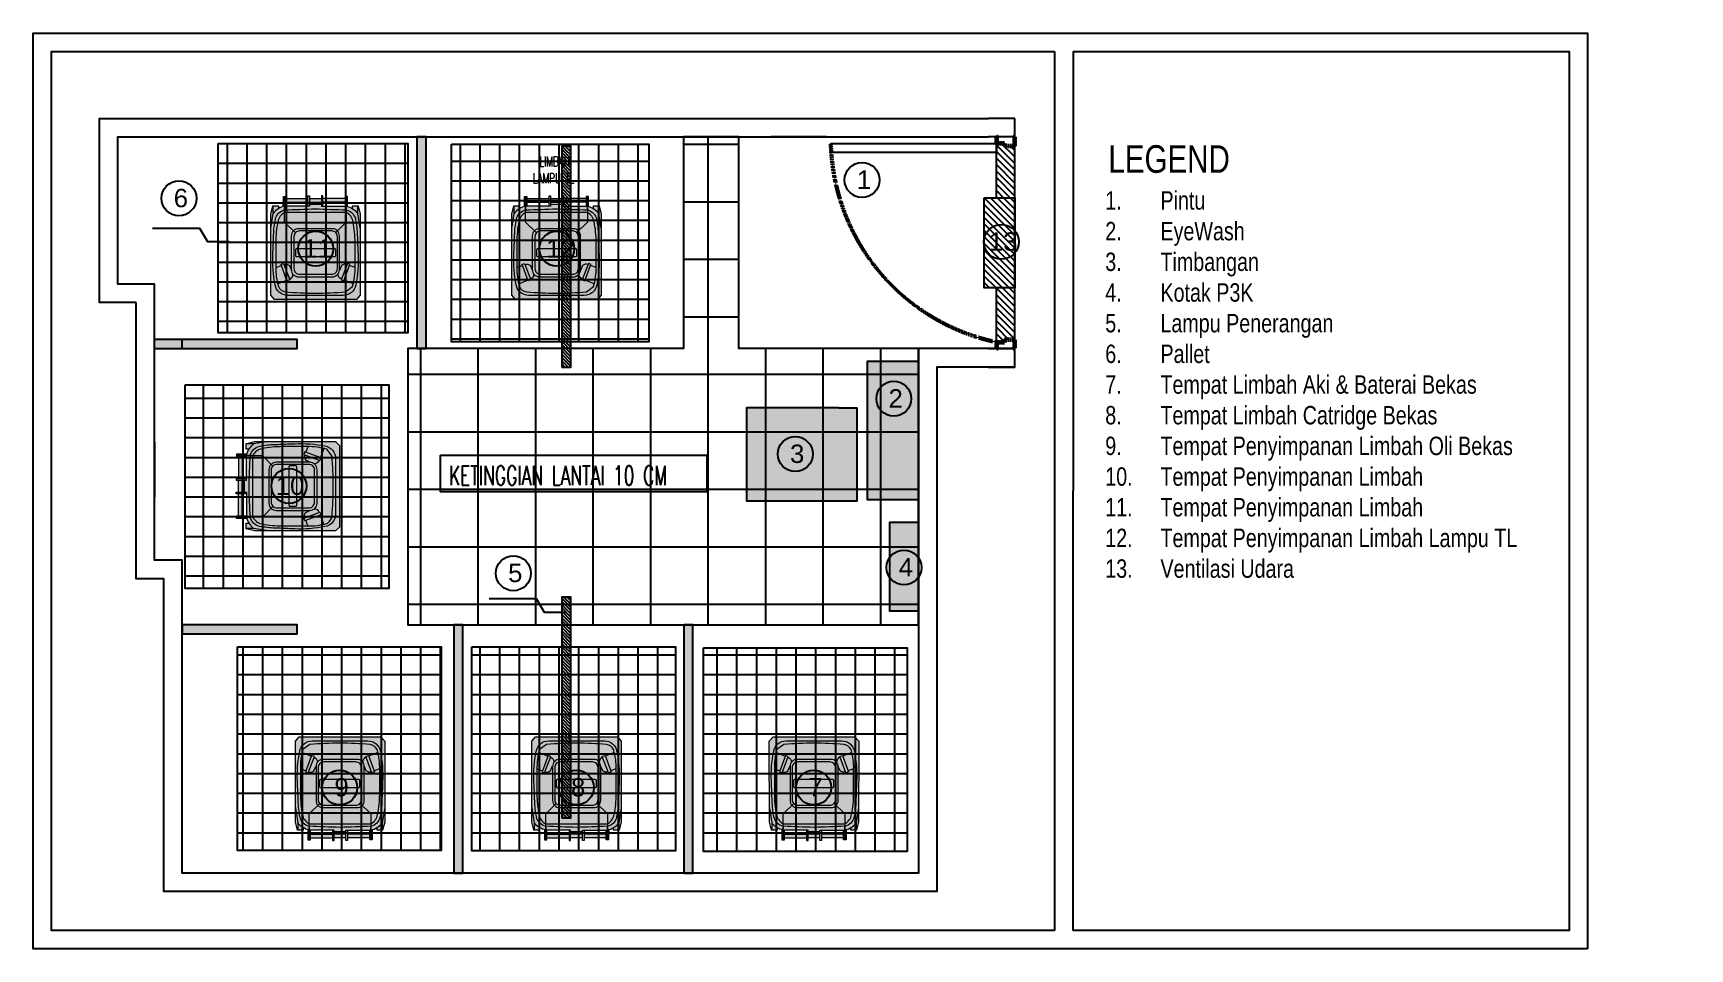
# Model space of a CAD drawing. Header units: inches. Extents: x -12025 to 97113, y -19657 to 37367.
# Drawn here: x 25297 to 34299, y 21529 to 26504 of the extents above; entities that cross this region are included whole.
import ezdxf
from ezdxf.enums import TextEntityAlignment as Align

# ---------------------------------------------------------------- set-up
doc = ezdxf.new("R2010")
doc.units = ezdxf.units.IN
doc.header["$MEASUREMENT"] = 0
doc.linetypes.add('( Hidden )', pattern=[0.375, 0.25, -0.125])
doc.layers.add('001_Dark_1 10', color=7, linetype='Continuous', lineweight=0)
doc.layers.add('Notes', color=50, linetype='( Hidden )', lineweight=60)
doc.layers.add('dwgmodels.com_hatch', color=250, linetype='Continuous')
doc.layers.add('X-01004-OFC-B2$0$A-DOOR-2', color=2, linetype='Continuous')
doc.styles.add('dD-RS', font='romans.shx', dxfattribs={"width": 0.8})
doc.styles.get("Standard").update_dxf_attribs({"font": 'arial.ttf'})
pattern_1 = [(90, (-12094.88, 9816.5), (-107.33318, 0), []), (180, (-12094.88, 9816.5), (0, -107.33318), [])]
pattern_2 = [(135, (-12094.878, 9816.501), (-8.8388348, -8.8388348), [])]

# ---------------------------------------------------------------- blocks, each defined once
blk = doc.blocks.new('DOOR-E')
at = {"color": 2, "elevation": 0}
for points in [[(1179226.5, 1580346.5), (1179226.5, 1580352.5, -0.414214), (1179230.5, 1580356.5), (1179272.5, 1580356.5, -0.414214), (1179276.5, 1580352.5), (1179276.5, 1580304.6, -0.414214), (1179272.5, 1580300.6), (1179263.5, 1580300.6, 0.414214), (1179261.5, 1580298.6), (1179261.5, 1580260.5, -0.414214), (1179257.5, 1580256.5), (1179230.5, 1580256.5, -0.414214), (1179226.5, 1580260.5), (1179226.5, 1580266.5), (1179228.5, 1580266.5), (1179228.5, 1580260.5, 0.414214), (1179230.5, 1580258.5), (1179257.5, 1580258.5, 0.414214), (1179259.5, 1580260.5), (1179259.5, 1580298.6, -0.414214), (1179263.5, 1580302.6), (1179272.5, 1580302.6, 0.414214), (1179274.5, 1580304.6), (1179274.5, 1580352.5, 0.414214), (1179272.5, 1580354.5), (1179230.5, 1580354.5, 0.414214), (1179228.5, 1580352.5), (1179228.5, 1580346.5)], [(1180376.5, 1580346.5), (1180376.5, 1580352.5, 0.414214), (1180372.5, 1580356.5), (1180330.5, 1580356.5, 0.414214), (1180326.5, 1580352.5), (1180326.5, 1580304.6, 0.414214), (1180330.5, 1580300.6), (1180339.5, 1580300.6, -0.414214), (1180341.5, 1580298.6), (1180341.5, 1580260.5, 0.414214), (1180345.5, 1580256.5), (1180372.5, 1580256.5, 0.414214), (1180376.5, 1580260.5), (1180376.5, 1580266.5), (1180374.5, 1580266.5), (1180374.5, 1580260.5, -0.414214), (1180372.5, 1580258.5), (1180345.5, 1580258.5, -0.414214), (1180343.5, 1580260.5), (1180343.5, 1580298.6, 0.414214), (1180339.5, 1580302.6), (1180330.5, 1580302.6, -0.414214), (1180328.5, 1580304.6), (1180328.5, 1580352.5, -0.414214), (1180330.5, 1580354.5), (1180372.5, 1580354.5, -0.414214), (1180374.5, 1580352.5), (1180374.5, 1580346.5)]]:
    blk.add_lwpolyline(points, format="xyb", close=True, dxfattribs=at)
at = {"color": 8}
blk.add_arc((1179231.7, 1580490.2, 0), 1134.1, 271.50479, 348.10636, dxfattribs=at)
at = {"layer": 'X-01004-OFC-B2$0$A-DOOR-2', "elevation": 0, "flags": 128}
blk.add_lwpolyline([(1179261.5, 1580256.5), (1179311.5, 1580256.5), (1179311.5, 1579356.5), (1179261.5, 1579356.5), (1179261.5, 1580256.5)], close=True, dxfattribs=at)

msp = doc.modelspace()

# ---------------------------------------------------------------- hatches: boundary and pattern name
h = msp.add_hatch(color=256)
h.dxf.hatch_style = 1
h.paths.add_polyline_path([(27432.1, 25939.9), (27382.1, 25939.9), (27382.1, 24790), (27432.1, 24790)])
h.paths.add_polyline_path([(28882.1, 23290), (28832.1, 23290), (28832.1, 21940), (28882.1, 21940)])
h.paths.add_polyline_path([(27632.1, 23290), (27582.1, 23290), (27582.1, 21940), (27632.1, 21940)])
h.paths.add_polyline_path([(26732, 23290), (26107.1, 23290), (26107.1, 23240), (26732, 23240)])
h.paths.add_polyline_path([(25957.1, 24840), (25957.1, 24790), (26732, 24790), (26732, 24840)])
at = {"transparency": 33554687}
h = msp.add_hatch(dxfattribs=at)
h.set_pattern_fill('ANSI37', color=256, scale=2500, angle=45)
h.set_pattern_definition([(90, (9902.43, 24963.13), (-312.5, 0), []), (180, (9902.43, 24963.13), (-3e-14, -312.5), [])])
h.paths.add_polyline_path([(27382.1, 24790), (27382.1, 24790), (27332.1, 24790), (27332.1, 23290), (30107.1, 23290), (30107.1, 24790), (29131.4, 24790), (29131.4, 25940), (28831.4, 25940), (28831.4, 24790)])
at = {"true_color": 0x636466}
h = msp.add_hatch(dxfattribs=at)
h.set_pattern_fill('ANSI37', color=251, scale=858.665449, angle=45)
h.set_pattern_definition([(90, (17658.38, 27406.94), (-107.3332, 0), []), (180, (17658.38, 27406.94), (-6e-15, -107.3332), [])])
h.paths.add_polyline_path([(26303.2, 25905.3), (26303.2, 24874.9), (27333.6, 24874.9), (27333.6, 25905.3)])
h = msp.add_hatch(dxfattribs=at)
h.set_pattern_fill('ANSI37', color=251, scale=858.665449, angle=45)
h.set_pattern_definition(pattern_1)
h.paths.add_polyline_path([(27569.5, 25900), (27569.5, 24827.2), (28642.3, 24827.2), (28642.3, 25900)])
at = {"true_color": 0xed1f24}
h = msp.add_hatch(dxfattribs=at)
h.set_pattern_fill('ANSI31', color=240, scale=100, angle=90)
h.set_pattern_definition(pattern_2)
h.paths.add_polyline_path([(28169.2, 25890), (28169.2, 24690), (28219.2, 24690), (28219.2, 25890)])
at = {"transparency": 33554531}
h = msp.add_hatch(dxfattribs=at)
h.set_pattern_fill('ANSI31', color=256, scale=200, angle=90)
h.paths.add_polyline_path([(30631.2, 25894, -0.414214), (30627.2, 25890), (30579.3, 25890, -0.414214), (30575.3, 25894), (30575.3, 25903, 0.414214), (30573.3, 25905), (30535.2, 25905, -0.414214), (30531.2, 25909), (30531.2, 25609.7), (30631.4, 25609.7)])
h.paths.add_polyline_path([(30531.2, 25120.3), (30531.2, 24821, -0.414214), (30535.2, 24825), (30573.3, 24825, 0.414214), (30575.3, 24827), (30575.3, 24836, -0.414214), (30579.3, 24840), (30627.2, 24840, -0.414214), (30631.2, 24836), (30631.3, 25120.3)])
h = msp.add_hatch(dxfattribs=at)
h.set_pattern_fill('ANSI31', color=4, scale=200, angle=90)
h.paths.add_polyline_path([(30631.4, 25609.7), (30465, 25609.7), (30465, 25120.3), (30631.4, 25120.3)])
at = {"true_color": 0x58ba48}
h = msp.add_hatch(color=85, dxfattribs=at)
h.dxf.hatch_style = 1
h.paths.add_polyline_path([(30107.1, 24719.9), (29829.2, 24719.9), (29829.2, 23969.9), (30107.1, 23969.9)])
at = {"true_color": 0x636466}
h = msp.add_hatch(dxfattribs=at)
h.set_pattern_fill('ANSI37', color=251, scale=858.665449, angle=45)
h.set_pattern_definition(pattern_1)
h.paths.add_polyline_path([(26123, 24592.8), (26123, 23485.8), (27230, 23485.8), (27230, 24592.8)])
at = {"true_color": 0x000000}
h = msp.add_hatch(color=18, dxfattribs=at)
h.dxf.hatch_style = 1
h.paths.add_polyline_path([(29773.8, 23962.7), (29773.8, 24467.5), (29673.8, 24467.5), (29173.8, 24467.5), (29173.8, 23962.7)])
h = msp.add_hatch(color=18, dxfattribs=at)
h.dxf.hatch_style = 1
h.paths.add_polyline_path([(29773.8, 24383.2), (29537.4, 24383.2, -0.381513), (29533.8, 24047), (29773.8, 24047)])
at = {"true_color": 0x939598}
h = msp.add_hatch(color=252, dxfattribs=at)
h.dxf.hatch_style = 1
h.paths.add_polyline_path([(29681.1, 24078.6), (29735.5, 24078.6), (29735.5, 24350.5), (29681.1, 24350.5)])
at = {"true_color": 0xffffff}
h = msp.add_hatch(color=7, dxfattribs=at)
h.dxf.hatch_style = 1
h.paths.add_polyline_path([(29949.1, 23365), (30107.1, 23365), (30107.1, 23845.9), (29949.1, 23845.9)])
at = {"true_color": 0xed1f24}
h = msp.add_hatch(dxfattribs=at)
h.set_pattern_fill('ANSI31', color=240, scale=100, angle=90)
h.set_pattern_definition(pattern_2)
h.paths.add_polyline_path([(28169.2, 23440), (28169.2, 22240), (28219.2, 22240), (28219.2, 23440)])
at = {"true_color": 0x636466}
h = msp.add_hatch(dxfattribs=at)
h.set_pattern_fill('ANSI37', color=251, scale=858.665449, angle=45)
h.set_pattern_definition(pattern_1)
h.paths.add_polyline_path([(26406.7, 23169.4), (26406.7, 22062.4), (27513.7, 22062.4), (27513.7, 23169.4)])
h = msp.add_hatch(dxfattribs=at)
h.set_pattern_fill('ANSI37', color=251, scale=858.665449, angle=45)
h.set_pattern_definition(pattern_1)
h.paths.add_polyline_path([(27680.5, 23169.2), (27680.5, 22062.2), (28787.5, 22062.2), (28787.5, 23169.2)])
h = msp.add_hatch(dxfattribs=at)
h.set_pattern_fill('ANSI37', color=251, scale=858.665449, angle=45)
h.set_pattern_definition(pattern_1)
h.paths.add_polyline_path([(28938.7, 23163.7), (28938.7, 22056.8), (30045.7, 22056.8), (30045.7, 23163.7)])
at = {"layer": 'dwgmodels.com_hatch', "true_color": 0x136734}
h = msp.add_hatch(color=116, dxfattribs=at)
h.dxf.hatch_style = 1
h.paths.add_polyline_path([(26588.4, 25520.1), (26599.6, 25565), (26630, 25565), (26629.9, 25550.1, -0.065352), (26656.4, 25562.2), (26656.7, 25617), (26663.3, 25617), (26669.9, 25617), (26669.9, 25605.9), (26790.4, 25605.9), (26790.4, 25619.8), (26798.6, 25619.8), (26798.6, 25605.9), (26831, 25605.9), (26863.3, 25605.9), (26863.3, 25619.8), (26871.5, 25619.8), (26871.5, 25605.9), (26992, 25605.9), (26992, 25617), (26998.6, 25617), (27005.2, 25617), (27005.6, 25562.2, -0.065352), (27032, 25550.1), (27031.9, 25565), (27062.4, 25565), (27073.5, 25520.1), (27073.8, 25080.6), (27053.4, 25057.3), (26831, 25057.3), (26608.5, 25057.3), (26588.2, 25080.6)])
h.paths.add_polyline_path([(26992, 25564), (26992, 25586.3), (26871.5, 25586.3), (26871.5, 25564)], flags=16)
h.paths.add_polyline_path([(26863.3, 25574.2), (26863.3, 25586.3), (26831, 25586.3), (26798.6, 25586.3), (26798.6, 25574.2), (26831, 25574.2)], flags=16)
h.paths.add_polyline_path([(26790.4, 25564), (26790.4, 25586.3), (26669.9, 25586.3), (26669.9, 25564)], flags=16)
h = msp.add_hatch(color=116, dxfattribs=at)
h.dxf.hatch_style = 1
h.paths.add_polyline_path([(27898, 25520.1), (27909.1, 25565), (27939.6, 25565), (27939.5, 25550.1, -0.065352), (27965.9, 25562.2), (27966.3, 25617), (27972.9, 25617), (27979.5, 25617), (27979.5, 25605.9), (28099.9, 25605.9), (28099.9, 25619.8), (28108.2, 25619.8), (28108.2, 25605.9), (28140.5, 25605.9), (28172.9, 25605.9), (28172.9, 25619.8), (28181.1, 25619.8), (28181.1, 25605.9), (28301.6, 25605.9), (28301.6, 25617), (28308.2, 25617), (28314.8, 25617), (28315.1, 25562.2, -0.065352), (28341.6, 25550.1), (28341.5, 25565), (28371.9, 25565), (28383, 25520.1), (28383.3, 25080.6), (28363, 25057.3), (28140.5, 25057.3), (27918.1, 25057.3), (27897.7, 25080.6)])
h.paths.add_polyline_path([(28301.6, 25564), (28301.6, 25586.3), (28181.1, 25586.3), (28181.1, 25564)], flags=16)
h.paths.add_polyline_path([(28172.9, 25574.2), (28172.9, 25586.3), (28140.5, 25586.3), (28108.2, 25586.3), (28108.2, 25574.2), (28140.5, 25574.2)], flags=16)
h.paths.add_polyline_path([(28099.9, 25564), (28099.9, 25586.3), (27979.5, 25586.3), (27979.5, 25564)], flags=16)
h = msp.add_hatch(color=116, dxfattribs=at)
h.dxf.hatch_style = 1
h.paths.add_polyline_path([(26499.5, 23799.5), (26454.6, 23810.6), (26454.6, 23841.1), (26469.5, 23840.9, -0.065352), (26457.5, 23867.4), (26402.7, 23867.8), (26402.7, 23874.4), (26402.7, 23880.9), (26413.7, 23880.9), (26413.7, 24001.4), (26399.8, 24001.4), (26399.8, 24009.6), (26413.7, 24009.6), (26413.7, 24042), (26413.7, 24074.4), (26399.8, 24074.4), (26399.8, 24082.6), (26413.7, 24082.6), (26413.7, 24203.1), (26402.7, 24203.1), (26402.7, 24209.6), (26402.7, 24216.2), (26457.5, 24216.6, -0.065352), (26469.5, 24243.1), (26454.6, 24243), (26454.6, 24273.4), (26499.5, 24284.5), (26939, 24284.8), (26962.4, 24264.5), (26962.4, 24042), (26962.4, 23819.5), (26939, 23799.2)])
h.paths.add_polyline_path([(26455.6, 24203.1), (26433.3, 24203.1), (26433.3, 24082.6), (26455.6, 24082.6)], flags=16)
h.paths.add_polyline_path([(26445.5, 24074.4), (26433.3, 24074.4), (26433.3, 24042), (26433.3, 24009.6), (26445.5, 24009.6), (26445.5, 24042)], flags=16)
h.paths.add_polyline_path([(26455.6, 24001.4), (26433.3, 24001.4), (26433.3, 23880.9), (26455.6, 23880.9)], flags=16)
h = msp.add_hatch(color=116, dxfattribs=at)
h.dxf.hatch_style = 1
h.paths.add_polyline_path([(27207.1, 22217.9), (27196, 22173), (27165.5, 22173), (27165.6, 22187.9, -0.065352), (27139.2, 22175.8), (27138.8, 22121), (27132.2, 22121), (27125.6, 22121), (27125.6, 22132.1), (27005.2, 22132.1), (27005.2, 22118.2), (26996.9, 22118.2), (26996.9, 22132.1), (26964.6, 22132.1), (26932.2, 22132.1), (26932.2, 22118.2), (26924, 22118.2), (26924, 22132.1), (26803.5, 22132.1), (26803.5, 22121), (26796.9, 22121), (26790.3, 22121), (26790, 22175.8, -0.065352), (26763.5, 22187.9), (26763.6, 22173), (26733.2, 22173), (26722, 22217.9), (26721.8, 22657.4), (26742.1, 22680.7), (26964.6, 22680.7), (27187, 22680.7), (27207.4, 22657.4)])
h.paths.add_polyline_path([(26803.5, 22173.9), (26803.5, 22151.7), (26924, 22151.7), (26924, 22173.9)], flags=16)
h.paths.add_polyline_path([(26932.2, 22163.8), (26932.2, 22151.7), (26964.6, 22151.7), (26996.9, 22151.7), (26996.9, 22163.8), (26964.6, 22163.8)], flags=16)
h.paths.add_polyline_path([(27005.2, 22173.9), (27005.2, 22151.7), (27125.6, 22151.7), (27125.6, 22173.9)], flags=16)
h = msp.add_hatch(color=116, dxfattribs=at)
h.dxf.hatch_style = 1
h.paths.add_polyline_path([(28492.2, 22217.9), (28481.1, 22173), (28450.7, 22173), (28450.8, 22187.9, -0.065352), (28424.3, 22175.8), (28423.9, 22121), (28417.3, 22121), (28410.8, 22121), (28410.8, 22132.1), (28290.3, 22132.1), (28290.3, 22118.2), (28282.1, 22118.2), (28282.1, 22132.1), (28249.7, 22132.1), (28217.3, 22132.1), (28217.3, 22118.2), (28209.1, 22118.2), (28209.1, 22132.1), (28088.6, 22132.1), (28088.6, 22121), (28082.1, 22121), (28075.5, 22121), (28075.1, 22175.8, -0.065352), (28048.6, 22187.9), (28048.8, 22173), (28018.3, 22173), (28007.2, 22217.9), (28006.9, 22657.4), (28027.2, 22680.7), (28249.7, 22680.7), (28472.2, 22680.7), (28492.5, 22657.4)])
h.paths.add_polyline_path([(28088.6, 22173.9), (28088.6, 22151.7), (28209.1, 22151.7), (28209.1, 22173.9)], flags=16)
h.paths.add_polyline_path([(28217.3, 22163.8), (28217.3, 22151.7), (28249.7, 22151.7), (28282.1, 22151.7), (28282.1, 22163.8), (28249.7, 22163.8)], flags=16)
h.paths.add_polyline_path([(28290.3, 22173.9), (28290.3, 22151.7), (28410.8, 22151.7), (28410.8, 22173.9)], flags=16)
h = msp.add_hatch(color=116, dxfattribs=at)
h.dxf.hatch_style = 1
h.paths.add_polyline_path([(29782.3, 22217.9), (29771.2, 22173), (29740.7, 22173), (29740.8, 22187.9, -0.065352), (29714.4, 22175.8), (29714, 22121), (29707.4, 22121), (29700.8, 22121), (29700.8, 22132.1), (29580.4, 22132.1), (29580.4, 22118.2), (29572.1, 22118.2), (29572.1, 22132.1), (29539.8, 22132.1), (29507.4, 22132.1), (29507.4, 22118.2), (29499.2, 22118.2), (29499.2, 22132.1), (29378.7, 22132.1), (29378.7, 22121), (29372.1, 22121), (29365.5, 22121), (29365.2, 22175.8, -0.065352), (29338.7, 22187.9), (29338.8, 22173), (29308.4, 22173), (29297.2, 22217.9), (29297, 22657.4), (29317.3, 22680.7), (29539.8, 22680.7), (29762.2, 22680.7), (29782.6, 22657.4)])
h.paths.add_polyline_path([(29378.7, 22173.9), (29378.7, 22151.7), (29499.2, 22151.7), (29499.2, 22173.9)], flags=16)
h.paths.add_polyline_path([(29507.4, 22163.8), (29507.4, 22151.7), (29539.8, 22151.7), (29572.1, 22151.7), (29572.1, 22163.8), (29539.8, 22163.8)], flags=16)
h.paths.add_polyline_path([(29580.4, 22173.9), (29580.4, 22151.7), (29700.8, 22151.7), (29700.8, 22173.9)], flags=16)

# ---------------------------------------------------------------- linework, layer by layer
for p, q in [((30631.4, 25940), (30631.4, 26040)), ((30631.4, 24690), (30631.4, 24790)), ((30631.4, 24690), (30631.4, 24790)), ((30631.4, 24690), (30631.4, 24790)), ((30631.4, 24690), (30631.4, 24790))]:
    msp.add_line(p, q)
for points in [[(33742.4, 21528.7), (25297, 21528.7), (25297, 26504.1), (33742.4, 26504.1)], [(30465, 25609.7), (30631.4, 25609.7), (30631.4, 25120.3), (30465, 25120.3)], [(30107.1, 24719.9), (29829.2, 24719.9), (29829.2, 23969.9), (30107.1, 23969.9)], [(30107.1, 23845.9), (29949.1, 23845.9), (29949.1, 23365), (30107.1, 23365)]]:
    msp.add_lwpolyline(points, close=True)
for points in [[(30846.9, 21628.7), (25397, 21628.7), (25397, 26404.1), (30847.3, 26404.1)], [(30847.3, 26404.1), (30846.9, 21628.7)], [(30947.3, 26404.1), (33642.4, 26404.1), (33642.4, 21628.7), (30946.9, 21628.7)], [(30947.3, 26404.1), (30946.9, 21628.7)], [(25857.1, 25040), (25657.1, 25040), (25657.1, 26040), (25857.1, 26040)], [(25857.1, 26040), (30487.1, 26040)], [(30631.4, 26040), (30487.1, 26040)], [(30631.4, 26039.9), (30625.2, 26039.9)], [(30631.4, 24790), (30631.4, 26040)], [(25857.1, 25140), (25757.1, 25140), (25757.1, 25940), (25857.1, 25940)], [(25857.1, 25940), (30487.1, 25940)], [(27382.1, 24790), (27332.1, 24790), (27332.1, 23290), (30107.1, 23290), (30107.1, 24790), (29131.4, 24790), (29131.4, 25940), (28831.4, 25940), (28831.4, 24790), (27382.1, 24790)], [(27382.1, 25940), (27382.1, 24790), (27432.1, 24790), (27432.1, 25940), (27382.1, 25940)], [(28019.2, 25940), (28369.2, 25940)], [(30107.1, 24790), (29131.4, 24790), (29131.4, 25940)], [(29607.1, 25940), (29307.1, 25940)], [(29607.1, 25940), (29307.1, 25940)], [(30632.1, 25940), (30487.1, 25940)], [(30531.2, 25609.7), (30531.2, 25940)], [(30627.2, 25940), (30631.4, 25940), (30631.4, 25940)], [(30632.1, 24790), (30107.1, 24790), (30107.1, 21940), (26107.1, 21940), (26107.1, 23640), (25957.1, 23640), (25957.1, 25140), (25857.1, 25140)], [(30531.2, 24790), (30531.2, 25120.3)], [(30632.1, 24690), (30207.1, 24690), (30207.1, 21840), (26007.1, 21840), (26007.1, 23540), (25857.1, 23540), (25857.1, 25040)], [(25957.1, 24790), (26732, 24790), (26732, 24840), (26107.1, 24840), (25957.1, 24840)], [(26107.1, 24790), (26107.1, 24840)], [(30487.1, 24790), (30632.1, 24790)], [(30487.1, 24690), (30631.4, 24690)], [(29673.8, 24467.5), (29173.8, 24467.5), (29173.8, 23962.7), (29773.8, 23962.7), (29773.8, 24467.5)], [(29673.8, 24467.5), (29773.8, 24467.5)], [(25957.1, 24282.6), (25957.1, 23982.6)], [(26107.1, 23240), (26732, 23240), (26732, 23290), (26107.1, 23290), (26107.1, 23290), (26107.1, 23240)], [(27632.1, 21940), (27632.1, 23290), (27582.1, 23290), (27582.1, 21940), (27582.1, 21940), (27632.1, 21940)], [(28882.1, 21940), (28882.1, 23290), (28832.1, 23290), (28832.1, 21940), (28832.1, 21940), (28882.1, 21940)]]:
    msp.add_lwpolyline(points)
at = {"color": 251, "true_color": 0x636466}
for points in [[(26303.2, 25905.3), (27333.6, 25905.3), (27333.6, 24874.9), (26303.2, 24874.9), (26303.2, 25905.3), (26303.2, 25905.3)], [(27569.5, 25900), (28642.3, 25900), (28642.3, 24827.2), (27569.5, 24827.2), (27569.5, 25900), (27569.5, 25900)], [(26123, 24592.8), (27230, 24592.8), (27230, 23485.8), (26123, 23485.8), (26123, 24592.8), (26123, 24592.8)], [(26406.7, 23169.4), (27513.7, 23169.4), (27513.7, 22062.4), (26406.7, 22062.4), (26406.7, 23169.4), (26406.7, 23169.4)], [(27680.5, 23169.2), (28787.5, 23169.2), (28787.5, 22062.2), (27680.5, 22062.2), (27680.5, 23169.2), (27680.5, 23169.2)], [(28938.7, 23163.7), (30045.7, 23163.7), (30045.7, 22056.8), (28938.7, 22056.8), (28938.7, 23163.7), (28938.7, 23163.7)]]:
    msp.add_lwpolyline(points, dxfattribs=at)
at = {"color": 240, "true_color": 0xed1f24}
for points in [[(28169.2, 24690), (28219.2, 24690), (28219.2, 25890), (28169.2, 25890), (28169.2, 24690)], [(28169.2, 22240), (28219.2, 22240), (28219.2, 23440), (28169.2, 23440), (28169.2, 22240)]]:
    msp.add_lwpolyline(points, dxfattribs=at)
at = {"color": 5}
for points in [[(26362.9, 25369.6), (26245.9, 25369.6), (26203.5, 25442.8), (25946.4, 25442.8)], [(28191.7, 23357), (28074.7, 23357), (28032.3, 23430.2), (27775.2, 23430.2)]]:
    msp.add_lwpolyline(points, dxfattribs=at)
at = {"color": 2}
for points in [[(30107.1, 23944.8), (30107.1, 23944.8)], [(30107.1, 23944.8), (30107.1, 23944.8)], [(30207.1, 23944.8), (30207.1, 23944.8)], [(30207.1, 23944.8), (30207.1, 23944.8)]]:
    msp.add_lwpolyline(points, dxfattribs=at)
at = {"color": 5}
for centre in [(29801, 25706.3), (26089.5, 25606.6), (26832.6, 25332.8), (28142.1, 25332.8), (30557.7, 25370), (29973.3, 24517.8), (29438.1, 24217.1), (26686.8, 24043.6), (30028.5, 23600.8), (27906.3, 23569.5), (26962.9, 22405.2), (28248.1, 22405.2), (29538.2, 22405.2)]:
    msp.add_circle(centre, 94.8, dxfattribs=at)
at = {"layer": '001_Dark_1 10'}
for points in [[(27032, 25550.1), (27031.9, 25565), (27062.4, 25565), (27073.5, 25520.1), (27073.8, 25080.6), (27053.4, 25057.3), (26831, 25057.3), (26608.5, 25057.3), (26588.2, 25080.6), (26588.4, 25520.1), (26599.6, 25565), (26630, 25565), (26629.9, 25550.1)], [(26588.4, 25443.6), (26601.2, 25524.4), (26601.2, 25565)], [(26656.4, 25562.2), (26656.7, 25617), (26663.3, 25617), (26669.9, 25617), (26669.9, 25564)], [(26669.9, 25605.9), (26790.4, 25605.9)], [(26669.9, 25586.3), (26790.4, 25586.3)], [(26798.6, 25605.9), (26831, 25605.9), (26863.3, 25605.9)], [(26798.6, 25586.3), (26831, 25586.3), (26863.3, 25586.3)], [(26798.6, 25574.2), (26831, 25574.2), (26863.3, 25574.2)], [(26992, 25605.9), (26871.5, 25605.9)], [(26992, 25586.3), (26871.5, 25586.3)], [(27005.6, 25562.2), (27005.2, 25617), (26998.6, 25617), (26992, 25617), (26992, 25564)], [(27073.5, 25443.6), (27060.7, 25524.4), (27060.7, 25565)], [(28341.6, 25550.1), (28341.5, 25565), (28371.9, 25565), (28383, 25520.1), (28383.3, 25080.6), (28363, 25057.3), (28140.5, 25057.3), (27918.1, 25057.3), (27897.7, 25080.6), (27898, 25520.1), (27909.1, 25565), (27939.6, 25565), (27939.5, 25550.1)], [(27898, 25443.6), (27910.8, 25524.4), (27910.8, 25565)], [(27965.9, 25562.2), (27966.3, 25617), (27972.9, 25617), (27979.5, 25617), (27979.5, 25564)], [(27979.5, 25605.9), (28099.9, 25605.9)], [(27979.5, 25586.3), (28099.9, 25586.3)], [(28108.2, 25605.9), (28140.5, 25605.9), (28172.9, 25605.9)], [(28108.2, 25586.3), (28140.5, 25586.3), (28172.9, 25586.3)], [(28108.2, 25574.2), (28140.5, 25574.2), (28172.9, 25574.2)], [(28301.6, 25605.9), (28181.1, 25605.9)], [(28301.6, 25586.3), (28181.1, 25586.3)], [(28315.1, 25562.2), (28314.8, 25617), (28308.2, 25617), (28301.6, 25617), (28301.6, 25564)], [(28383.1, 25443.6), (28370.3, 25524.4), (28370.3, 25565)], [(26615.5, 25230.4), (26645.8, 25241.8)], [(26643.3, 25247.1), (26657.4, 25252.2), (26691.3, 25164), (26676.2, 25158.3), (26643.8, 25247.3)], [(27018.6, 25247.1), (27004.5, 25252.2), (26970.6, 25164), (26985.7, 25158.3), (27018.1, 25247.3)], [(27046.4, 25230.4), (27016.1, 25241.8)], [(27925.1, 25230.4), (27955.4, 25241.8)], [(27952.9, 25247.1), (27967, 25252.2), (28000.8, 25164), (27985.8, 25158.3), (27953.4, 25247.3)], [(28328.2, 25247.1), (28314.1, 25252.2), (28280.2, 25164), (28295.3, 25158.3), (28327.7, 25247.3)], [(28356, 25230.4), (28325.7, 25241.8)], [(26625.2, 25142.9), (26674.8, 25162.1)], [(27036.7, 25142.9), (26987.1, 25162.1)], [(27934.8, 25142.9), (27984.4, 25162.1)], [(28346.2, 25142.9), (28296.7, 25162.1)], [(26457.5, 24216.6), (26402.7, 24216.2), (26402.7, 24209.6), (26402.7, 24203.1), (26455.6, 24203.1)], [(26469.5, 24243.1), (26454.6, 24243), (26454.6, 24273.4), (26499.5, 24284.5), (26939, 24284.8), (26962.4, 24264.5), (26962.4, 24042), (26962.4, 23819.5), (26939, 23799.2), (26499.5, 23799.5), (26454.6, 23810.6), (26454.6, 23841.1), (26469.5, 23840.9)], [(26576, 24284.6), (26495.3, 24271.8), (26454.6, 24271.8)], [(26772.5, 24229.7), (26767.4, 24215.5), (26855.6, 24181.7), (26861.4, 24196.8), (26772.3, 24229.1)], [(26789.2, 24257.5), (26777.8, 24227.1)], [(26876.7, 24247.7), (26857.5, 24198.2)], [(26413.7, 24203.1), (26413.7, 24082.6)], [(26433.3, 24203.1), (26433.3, 24082.6)], [(26413.7, 24009.6), (26413.7, 24042), (26413.7, 24074.4)], [(26433.3, 24009.6), (26433.3, 24042), (26433.3, 24074.4)], [(26445.5, 24009.6), (26445.5, 24042), (26445.5, 24074.4)], [(26413.7, 23880.9), (26413.7, 24001.4)], [(26433.3, 23880.9), (26433.3, 24001.4)], [(26457.5, 23867.4), (26402.7, 23867.8), (26402.7, 23874.4), (26402.7, 23880.9), (26455.6, 23880.9)], [(26772.5, 23854.3), (26767.4, 23868.5), (26855.6, 23902.3), (26861.4, 23887.2), (26772.3, 23854.9)], [(26789.2, 23826.5), (26777.8, 23856.9)], [(26876.7, 23836.3), (26857.5, 23885.8)], [(26576, 23799.4), (26495.3, 23812.2), (26454.6, 23812.2)], [(26763.5, 22187.9), (26763.6, 22173), (26733.2, 22173), (26722, 22217.9), (26721.8, 22657.4), (26742.1, 22680.7), (26964.6, 22680.7), (27187, 22680.7), (27207.4, 22657.4), (27207.1, 22217.9), (27196, 22173), (27165.5, 22173), (27165.6, 22187.9)], [(26758.8, 22595.1), (26808.4, 22575.9)], [(27170.3, 22595.1), (27120.7, 22575.9)], [(28048.6, 22187.9), (28048.8, 22173), (28018.3, 22173), (28007.2, 22217.9), (28006.9, 22657.4), (28027.2, 22680.7), (28249.7, 22680.7), (28472.2, 22680.7), (28492.5, 22657.4), (28492.2, 22217.9), (28481.1, 22173), (28450.7, 22173), (28450.8, 22187.9)], [(28044, 22595.1), (28093.5, 22575.9)], [(28455.4, 22595.1), (28405.9, 22575.9)], [(29338.7, 22187.9), (29338.8, 22173), (29308.4, 22173), (29297.2, 22217.9), (29297, 22657.4), (29317.3, 22680.7), (29539.8, 22680.7), (29762.2, 22680.7), (29782.6, 22657.4), (29782.3, 22217.9), (29771.2, 22173), (29740.7, 22173), (29740.8, 22187.9)], [(29334, 22595.1), (29383.6, 22575.9)], [(29745.5, 22595.1), (29695.9, 22575.9)], [(26749.1, 22507.5), (26779.4, 22496.2)], [(26776.9, 22490.9), (26791, 22485.7), (26824.9, 22573.9), (26809.8, 22579.7), (26777.4, 22490.7)], [(27152.2, 22490.9), (27138.1, 22485.7), (27104.3, 22573.9), (27119.3, 22579.7), (27151.7, 22490.7)], [(27180, 22507.5), (27149.7, 22496.2)], [(28034.2, 22507.5), (28064.6, 22496.2)], [(28062, 22490.9), (28076.2, 22485.7), (28110, 22573.9), (28094.9, 22579.7), (28062.6, 22490.7)], [(28437.4, 22490.9), (28423.2, 22485.7), (28389.4, 22573.9), (28404.5, 22579.7), (28436.8, 22490.7)], [(28465.2, 22507.5), (28434.8, 22496.2)], [(29324.3, 22507.5), (29354.6, 22496.2)], [(29352.1, 22490.9), (29366.2, 22485.7), (29400.1, 22573.9), (29385, 22579.7), (29352.6, 22490.7)], [(29727.4, 22490.9), (29713.3, 22485.7), (29679.5, 22573.9), (29694.5, 22579.7), (29726.9, 22490.7)], [(29755.2, 22507.5), (29724.9, 22496.2)], [(26722, 22294.4), (26734.8, 22213.6), (26734.8, 22173)], [(27207.1, 22294.4), (27194.3, 22213.6), (27194.3, 22173)], [(28007.1, 22294.4), (28019.9, 22213.6), (28019.9, 22173)], [(28492.3, 22294.4), (28479.5, 22213.6), (28479.5, 22173)], [(29297.2, 22294.4), (29310, 22213.6), (29310, 22173)], [(29782.3, 22294.4), (29769.5, 22213.6), (29769.5, 22173)], [(26790, 22175.8), (26790.3, 22121), (26796.9, 22121), (26803.5, 22121), (26803.5, 22173.9)], [(26803.5, 22151.7), (26924, 22151.7)], [(26996.9, 22163.8), (26964.6, 22163.8), (26932.2, 22163.8)], [(26996.9, 22151.7), (26964.6, 22151.7), (26932.2, 22151.7)], [(27125.6, 22151.7), (27005.2, 22151.7)], [(27139.2, 22175.8), (27138.8, 22121), (27132.2, 22121), (27125.6, 22121), (27125.6, 22173.9)], [(28075.1, 22175.8), (28075.5, 22121), (28082.1, 22121), (28088.6, 22121), (28088.6, 22173.9)], [(28088.6, 22151.7), (28209.1, 22151.7)], [(28282.1, 22163.8), (28249.7, 22163.8), (28217.3, 22163.8)], [(28282.1, 22151.7), (28249.7, 22151.7), (28217.3, 22151.7)], [(28410.8, 22151.7), (28290.3, 22151.7)], [(28424.3, 22175.8), (28423.9, 22121), (28417.3, 22121), (28410.8, 22121), (28410.8, 22173.9)], [(29365.2, 22175.8), (29365.5, 22121), (29372.1, 22121), (29378.7, 22121), (29378.7, 22173.9)], [(29378.7, 22151.7), (29499.2, 22151.7)], [(29572.1, 22163.8), (29539.8, 22163.8), (29507.4, 22163.8)], [(29572.1, 22151.7), (29539.8, 22151.7), (29507.4, 22151.7)], [(29700.8, 22151.7), (29580.4, 22151.7)], [(29714.4, 22175.8), (29714, 22121), (29707.4, 22121), (29700.8, 22121), (29700.8, 22173.9)], [(26803.5, 22132.1), (26924, 22132.1)], [(26996.9, 22132.1), (26964.6, 22132.1), (26932.2, 22132.1)], [(27125.6, 22132.1), (27005.2, 22132.1)], [(28088.6, 22132.1), (28209.1, 22132.1)], [(28282.1, 22132.1), (28249.7, 22132.1), (28217.3, 22132.1)], [(28410.8, 22132.1), (28290.3, 22132.1)], [(29378.7, 22132.1), (29499.2, 22132.1)], [(29572.1, 22132.1), (29539.8, 22132.1), (29507.4, 22132.1)], [(29700.8, 22132.1), (29580.4, 22132.1)]]:
    msp.add_lwpolyline(points, dxfattribs=at)
for points in [[(26720.7, 25420.1), (26663.3, 25476.3), (26663.3, 25617), (26663.3, 25543.4, -0.002183), (26831, 25549.4, -0.002183), (26998.6, 25543.4), (26998.6, 25617), (26998.6, 25476.3), (26941.2, 25420.1)], [(28030.3, 25420.1), (27972.9, 25476.3), (27972.9, 25617), (27972.9, 25543.4, -0.002183), (28140.5, 25549.4, -0.002183), (28308.2, 25543.4), (28308.2, 25617), (28308.2, 25476.3), (28250.8, 25420.1)], [(26998.6, 25543.4, -0.297961), (27048.5, 25492.7, -0.042051), (27058.4, 25406.9, 0.003698), (27062.5, 25301.2, -0.060574), (27050.1, 25136.8, -0.367426), (26982.2, 25079.1), (26831, 25079.1), (26679.7, 25079.1, -0.367426), (26611.8, 25136.8, -0.060574), (26599.4, 25301.2, 0.003698), (26603.5, 25406.9, -0.042051), (26613.4, 25492.7, -0.297961), (26663.3, 25543.4)], [(26790.4, 25564), (26669.9, 25564), (26663.3, 25564, 0.169802), (26601.2, 25524.4)], [(26871.5, 25564), (26992, 25564), (26998.6, 25564, -0.169802), (27060.7, 25524.4)], [(28308.2, 25543.4, -0.297961), (28358.1, 25492.7, -0.042051), (28368, 25406.9, 0.003698), (28372.1, 25301.2, -0.060574), (28359.7, 25136.8, -0.367426), (28291.7, 25079.1), (28140.5, 25079.1), (27989.3, 25079.1, -0.367426), (27921.4, 25136.8, -0.060574), (27909, 25301.2, 0.003698), (27913, 25406.9, -0.042051), (27922.9, 25492.7, -0.297961), (27972.9, 25543.4)], [(28099.9, 25564), (27979.5, 25564), (27972.9, 25564, 0.169802), (27910.8, 25524.4)], [(28181.1, 25564), (28301.6, 25564), (28308.2, 25564, -0.169802), (28370.3, 25524.4)], [(26659.5, 25246.9, -0.269888), (26689.2, 25241.7), (26700.8, 25215.1)], [(27002.4, 25246.9, 0.269888), (26972.7, 25241.7), (26961.2, 25215.1)], [(27969.1, 25246.9, -0.269888), (27998.8, 25241.7), (28010.3, 25215.1)], [(28312, 25246.9, 0.269888), (28282.3, 25241.7), (28270.7, 25215.1)], [(26689.8, 25167.9), (26690.2, 25168.1, 0.32068), (26708.3, 25195.6)], [(26972.1, 25167.9), (26971.7, 25168.1, -0.32068), (26953.6, 25195.6)], [(27999.4, 25167.9), (27999.8, 25168.1, 0.32068), (28017.9, 25195.6)], [(28281.7, 25167.9), (28281.3, 25168.1, -0.32068), (28263.2, 25195.6)], [(26455.6, 24082.6), (26455.6, 24203.1), (26455.6, 24209.6, -0.169802), (26495.3, 24271.8)], [(26476.3, 24209.6, -0.297961), (26527, 24259.6, -0.042051), (26612.7, 24269.5, 0.003698), (26718.4, 24273.5, -0.060574), (26882.8, 24261.1, -0.367426), (26940.5, 24193.2), (26940.5, 24042), (26940.5, 23890.8, -0.367426), (26882.8, 23822.9, -0.060574), (26718.4, 23810.5, 0.003698), (26612.7, 23814.5, -0.042051), (26527, 23824.4, -0.297961), (26476.3, 23874.4)], [(26599.5, 23931.8), (26543.3, 23874.4), (26402.7, 23874.4), (26476.3, 23874.4, -0.002183), (26470.2, 24042, -0.002183), (26476.3, 24209.6), (26402.7, 24209.6), (26543.3, 24209.6), (26599.5, 24152.2)], [(26772.7, 24213.5, 0.269888), (26777.9, 24183.8), (26804.5, 24172.2)], [(26851.7, 24183.2), (26851.6, 24182.8, -0.32068), (26824, 24164.7)], [(26455.6, 24001.4), (26455.6, 23880.9), (26455.6, 23874.4, 0.169802), (26495.3, 23812.2)], [(26772.7, 23870.5, -0.269888), (26777.9, 23900.2), (26804.5, 23911.8)], [(26851.7, 23900.8), (26851.6, 23901.3, 0.32068), (26824, 23919.3)], [(26796.9, 22194.6, -0.297961), (26747, 22245.3, -0.042051), (26737.1, 22331, 0.003698), (26733, 22436.8, -0.060574), (26745.4, 22601.2, -0.367426), (26813.3, 22658.9), (26964.6, 22658.9), (27115.8, 22658.9, -0.367426), (27183.7, 22601.2, -0.060574), (27196.1, 22436.8, 0.003698), (27192, 22331, -0.042051), (27182.2, 22245.3, -0.297961), (27132.2, 22194.6)], [(28082.1, 22194.6, -0.297961), (28032.1, 22245.3, -0.042051), (28022.2, 22331, 0.003698), (28018.2, 22436.8, -0.060574), (28030.6, 22601.2, -0.367426), (28098.5, 22658.9), (28249.7, 22658.9), (28400.9, 22658.9, -0.367426), (28468.8, 22601.2, -0.060574), (28481.2, 22436.8, 0.003698), (28477.2, 22331, -0.042051), (28467.3, 22245.3, -0.297961), (28417.3, 22194.6)], [(29372.1, 22194.6, -0.297961), (29322.2, 22245.3, -0.042051), (29312.3, 22331, 0.003698), (29308.2, 22436.8, -0.060574), (29320.6, 22601.2, -0.367426), (29388.5, 22658.9), (29539.8, 22658.9), (29691, 22658.9, -0.367426), (29758.9, 22601.2, -0.060574), (29771.3, 22436.8, 0.003698), (29767.3, 22331, -0.042051), (29757.4, 22245.3, -0.297961), (29707.4, 22194.6)], [(26793.1, 22491.1, 0.269888), (26822.8, 22496.2), (26834.4, 22522.9)], [(26823.4, 22570.1), (26823.8, 22569.9, -0.32068), (26841.9, 22542.4)], [(27105.7, 22570.1), (27105.3, 22569.9, 0.32068), (27087.2, 22542.4)], [(27136, 22491.1, -0.269888), (27106.3, 22496.2), (27094.8, 22522.9)], [(28078.2, 22491.1, 0.269888), (28107.9, 22496.2), (28119.5, 22522.9)], [(28108.5, 22570.1), (28109, 22569.9, -0.32068), (28127, 22542.4)], [(28390.9, 22570.1), (28390.5, 22569.9, 0.32068), (28372.4, 22542.4)], [(28421.2, 22491.1, -0.269888), (28391.5, 22496.2), (28379.9, 22522.9)], [(29368.3, 22491.1, 0.269888), (29398, 22496.2), (29409.6, 22522.9)], [(29398.6, 22570.1), (29399, 22569.9, -0.32068), (29417.1, 22542.4)], [(29680.9, 22570.1), (29680.5, 22569.9, 0.32068), (29662.4, 22542.4)], [(29711.2, 22491.1, -0.269888), (29681.5, 22496.2), (29670, 22522.9)], [(27074.8, 22317.8), (27132.2, 22261.7), (27132.2, 22121), (27132.2, 22194.6, -0.002183), (26964.6, 22188.6, -0.002183), (26796.9, 22194.6), (26796.9, 22121), (26796.9, 22261.7), (26854.3, 22317.8)], [(28359.9, 22317.8), (28417.3, 22261.7), (28417.3, 22121), (28417.3, 22194.6, -0.002183), (28249.7, 22188.6, -0.002183), (28082.1, 22194.6), (28082.1, 22121), (28082.1, 22261.7), (28139.5, 22317.8)], [(29650, 22317.8), (29707.4, 22261.7), (29707.4, 22121), (29707.4, 22194.6, -0.002183), (29539.8, 22188.6, -0.002183), (29372.1, 22194.6), (29372.1, 22121), (29372.1, 22261.7), (29429.5, 22317.8)], [(26924, 22173.9), (26803.5, 22173.9), (26796.9, 22173.9, -0.169802), (26734.8, 22213.6)], [(27005.2, 22173.9), (27125.6, 22173.9), (27132.2, 22173.9, 0.169802), (27194.3, 22213.6)], [(28209.1, 22173.9), (28088.6, 22173.9), (28082.1, 22173.9, -0.169802), (28019.9, 22213.6)], [(28290.3, 22173.9), (28410.8, 22173.9), (28417.3, 22173.9, 0.169802), (28479.5, 22213.6)], [(29499.2, 22173.9), (29378.7, 22173.9), (29372.1, 22173.9, -0.169802), (29310, 22213.6)], [(29580.4, 22173.9), (29700.8, 22173.9), (29707.4, 22173.9, 0.169802), (29769.5, 22213.6)]]:
    msp.add_lwpolyline(points, format="xyb", dxfattribs=at)
for points in [[(26790.4, 25619.8), (26798.6, 25619.8), (26798.6, 25564.1), (26790.4, 25564.1)], [(26871.5, 25619.8), (26863.3, 25619.8), (26863.3, 25564.1), (26871.5, 25564.1)], [(28099.9, 25619.8), (28108.2, 25619.8), (28108.2, 25564.1), (28099.9, 25564.1)], [(28181.1, 25619.8), (28172.9, 25619.8), (28172.9, 25564.1), (28181.1, 25564.1)], [(26399.8, 24082.6), (26399.8, 24074.4), (26455.6, 24074.4), (26455.6, 24082.6)], [(26399.8, 24001.4), (26399.8, 24009.6), (26455.6, 24009.6), (26455.6, 24001.4)], [(26924, 22118.2), (26932.2, 22118.2), (26932.2, 22173.9), (26924, 22173.9)], [(27005.2, 22118.2), (26996.9, 22118.2), (26996.9, 22173.9), (27005.2, 22173.9)], [(28209.1, 22118.2), (28217.3, 22118.2), (28217.3, 22173.9), (28209.1, 22173.9)], [(28290.3, 22118.2), (28282.1, 22118.2), (28282.1, 22173.9), (28290.3, 22173.9)], [(29499.2, 22118.2), (29507.4, 22118.2), (29507.4, 22173.9), (29499.2, 22173.9)], [(29580.4, 22118.2), (29572.1, 22118.2), (29572.1, 22173.9), (29580.4, 22173.9)]]:
    msp.add_lwpolyline(points, close=True, dxfattribs=at)
for points in [[(26831, 25530), (26663.3, 25530, 0.218041), (26626.6, 25479.5, 0.049803), (26615.5, 25368.5), (26615.5, 25234.4, 0.075378), (26629.4, 25127, 0.243539), (26667.6, 25098.8, 0.021943), (26831, 25091.7, 0.021943), (26994.3, 25098.8), (27032.5, 25127, 0.075378), (27046.4, 25234.4), (27046.4, 25368.5, 0.049803), (27035.3, 25479.5, 0.218041), (26998.6, 25530)], [(28140.5, 25530), (27972.9, 25530, 0.218041), (27936.2, 25479.5, 0.049803), (27925.1, 25368.5), (27925.1, 25234.4, 0.075378), (27939, 25127, 0.243539), (27977.2, 25098.8, 0.021943), (28140.5, 25091.7, 0.021943), (28303.9, 25098.8), (28342.1, 25127, 0.075378), (28356, 25234.4), (28356, 25368.5, 0.049803), (28344.9, 25479.5, 0.218041), (28308.2, 25530)], [(26922.4, 25441.6), (26738.5, 25441.6, 0.414214), (26699.6, 25402.7), (26699.6, 25218.8, 0.414214), (26738.5, 25179.9), (26922.4, 25179.9, 0.414214), (26961.3, 25218.8), (26961.3, 25402.7, 0.414214)], [(26919.1, 25429.4), (26745, 25429.4, 0.414214), (26714.1, 25398.5), (26714.1, 25224.5, 0.414214), (26745, 25193.7), (26919.1, 25193.7, 0.414214), (26950, 25224.5), (26950, 25398.5, 0.414214)], [(28232, 25441.6), (28048.1, 25441.6, 0.414214), (28009.2, 25402.7), (28009.2, 25218.8, 0.414214), (28048.1, 25179.9), (28232, 25179.9, 0.414214), (28270.9, 25218.8), (28270.9, 25402.7, 0.414214)], [(28228.7, 25429.4), (28054.6, 25429.4, 0.414214), (28023.7, 25398.5), (28023.7, 25224.5, 0.414214), (28054.6, 25193.7), (28228.7, 25193.7, 0.414214), (28259.6, 25224.5), (28259.6, 25398.5, 0.414214)], [(26936.1, 25332.8), (26729, 25332.8, 0.414214), (26722.8, 25326.6), (26722.8, 25295.9, 0.414214), (26729, 25289.7), (26936.1, 25289.7, 0.414214), (26942.3, 25295.9), (26942.3, 25326.6, 0.414214)], [(28245.7, 25332.8), (28038.6, 25332.8, 0.414214), (28032.4, 25326.6), (28032.4, 25295.9, 0.414214), (28038.6, 25289.7), (28245.7, 25289.7, 0.414214), (28251.9, 25295.9), (28251.9, 25326.6, 0.414214)], [(26489.6, 24042), (26489.6, 23874.4, 0.218041), (26540.1, 23837.6, 0.049803), (26651.1, 23826.6), (26785.2, 23826.6, 0.075378), (26892.7, 23840.5, 0.243539), (26920.9, 23878.6, 0.021943), (26928, 24042, 0.021943), (26920.9, 24205.4), (26892.7, 24243.5, 0.075378), (26785.2, 24257.4), (26651.1, 24257.4, 0.049803), (26540.1, 24246.4, 0.218041), (26489.6, 24209.6)], [(26578.1, 24133.5), (26578.1, 23949.6, 0.414214), (26617, 23910.7), (26800.8, 23910.7, 0.414214), (26839.7, 23949.6), (26839.7, 24133.5, 0.414214), (26800.8, 24172.4), (26617, 24172.4, 0.414214)], [(26590.2, 24130.2), (26590.2, 23956.1, 0.414214), (26621.1, 23925.2), (26795.1, 23925.2, 0.414214), (26826, 23956.1), (26826, 24130.2, 0.414214), (26795.1, 24161.1), (26621.1, 24161.1, 0.414214)], [(26686.8, 24147.2), (26686.8, 23940.1, 0.414214), (26693, 23933.9), (26723.8, 23933.9, 0.414214), (26729.9, 23940.1), (26729.9, 24147.2, 0.414214), (26723.8, 24153.3), (26693, 24153.3, 0.414214)], [(26964.6, 22208), (27132.2, 22208, 0.218041), (27168.9, 22258.5, 0.049803), (27180, 22369.5), (27180, 22503.5, 0.075378), (27166.1, 22611, 0.243539), (27127.9, 22639.2, 0.021943), (26964.6, 22646.3, 0.021943), (26801.2, 22639.2), (26763, 22611, 0.075378), (26749.1, 22503.5), (26749.1, 22369.5, 0.049803), (26760.2, 22258.5, 0.218041), (26796.9, 22208)], [(28249.7, 22208), (28417.3, 22208, 0.218041), (28454.1, 22258.5, 0.049803), (28465.1, 22369.5), (28465.1, 22503.5, 0.075378), (28451.2, 22611, 0.243539), (28413.1, 22639.2, 0.021943), (28249.7, 22646.3, 0.021943), (28086.3, 22639.2), (28048.2, 22611, 0.075378), (28034.3, 22503.5), (28034.3, 22369.5, 0.049803), (28045.3, 22258.5, 0.218041), (28082.1, 22208)], [(29539.8, 22208), (29707.4, 22208, 0.218041), (29744.1, 22258.5, 0.049803), (29755.2, 22369.5), (29755.2, 22503.5, 0.075378), (29741.3, 22611, 0.243539), (29703.1, 22639.2, 0.021943), (29539.8, 22646.3, 0.021943), (29376.4, 22639.2), (29338.2, 22611, 0.075378), (29324.3, 22503.5), (29324.3, 22369.5, 0.049803), (29335.4, 22258.5, 0.218041), (29372.1, 22208)], [(26873.1, 22296.4), (27057, 22296.4, 0.414214), (27095.9, 22335.3), (27095.9, 22519.1, 0.414214), (27057, 22558), (26873.1, 22558, 0.414214), (26834.2, 22519.1), (26834.2, 22335.3, 0.414214)], [(26876.4, 22308.6), (27050.5, 22308.6, 0.414214), (27081.4, 22339.4), (27081.4, 22513.4, 0.414214), (27050.5, 22544.3), (26876.4, 22544.3, 0.414214), (26845.5, 22513.4), (26845.5, 22339.4, 0.414214)], [(28158.2, 22296.4), (28342.2, 22296.4, 0.414214), (28381.1, 22335.3), (28381.1, 22519.1, 0.414214), (28342.2, 22558), (28158.2, 22558, 0.414214), (28119.3, 22519.1), (28119.3, 22335.3, 0.414214)], [(28161.5, 22308.6), (28335.6, 22308.6, 0.414214), (28366.5, 22339.4), (28366.5, 22513.4, 0.414214), (28335.6, 22544.3), (28161.5, 22544.3, 0.414214), (28130.7, 22513.4), (28130.7, 22339.4, 0.414214)], [(29448.3, 22296.4), (29632.2, 22296.4, 0.414214), (29671.1, 22335.3), (29671.1, 22519.1, 0.414214), (29632.2, 22558), (29448.3, 22558, 0.414214), (29409.4, 22519.1), (29409.4, 22335.3, 0.414214)], [(29451.6, 22308.6), (29625.7, 22308.6, 0.414214), (29656.6, 22339.4), (29656.6, 22513.4, 0.414214), (29625.7, 22544.3), (29451.6, 22544.3, 0.414214), (29420.7, 22513.4), (29420.7, 22339.4, 0.414214)], [(26859.4, 22405.2), (27066.5, 22405.2, 0.414214), (27072.7, 22411.3), (27072.7, 22442.1, 0.414214), (27066.5, 22448.3), (26859.4, 22448.3, 0.414214), (26853.2, 22442.1), (26853.2, 22411.3, 0.414214)], [(28144.5, 22405.2), (28351.6, 22405.2, 0.414214), (28357.8, 22411.3), (28357.8, 22442.1, 0.414214), (28351.6, 22448.3), (28144.5, 22448.3, 0.414214), (28138.4, 22442.1), (28138.4, 22411.3, 0.414214)], [(29434.6, 22405.2), (29641.7, 22405.2, 0.414214), (29647.9, 22411.3), (29647.9, 22442.1, 0.414214), (29641.7, 22448.3), (29434.6, 22448.3, 0.414214), (29428.4, 22442.1), (29428.4, 22411.3, 0.414214)]]:
    msp.add_lwpolyline(points, format="xyb", close=True, dxfattribs=at)
at = {"layer": 'Defpoints'}
msp.add_lwpolyline([(27509.9, 24210.2), (28957.6, 24210.2), (28957.6, 24011.6), (27509.9, 24011.6)], close=True, dxfattribs=at)

# ---------------------------------------------------------------- block references
at = {"layer": 'Notes', "color": 18, "lineweight": 15, "true_color": 0x000000, "rotation": 270}
msp.add_blockref('DOOR-E', (-1549725.3, 1205166.5, 0), dxfattribs=at)

# ---------------------------------------------------------------- texts
at = {"style": 'dD-RS', "width": 0.65}
for s, height, p in [('LIMBAH', 53.98, (28047.2, 25806.7)), ('LAMPU TL', 53.98, (28011.8, 25715.7)), ('KETINGGIAN LANTAI 10 CM', 104.311, (27555.9, 24100.6, 0))]:
    msp.add_text(s, height=height, dxfattribs=at).set_placement(p, align=Align.MIDDLE_LEFT)
at = {"attachment_point": 1, "style": 'dD-RS'}
for s, insert, char_height, width in [('{\\fArtifakt Element Medium|b0|i0|c0|p34;LEGEND}', (31139.3, 25895.2), 150, 1137.479), ('\\pxi-3,l4,t4;{\\fArtifakt Element Medium|b0|i0|c0|p34;1.^IPintu\\P2.^IEyeWash\\P3.^ITimbangan\\P4.^IKotak P3K\\P5.^ILampu Penerangan\\P6.^IPallet\\P7.^ITempat Limbah Aki & Baterai Bekas\\P8.^ITempat Limbah Catridge Bekas\\P9.^ITempat Penyimpanan Limbah Oli Bekas\\P10.^ITempat Penyimpanan Limbah\\P11.^ITempat Penyimpanan Limbah\\P12.^ITempat Penyimpanan Limbah Lampu TL\\P13.^IVentilasi Udara}', (31022.2, 25645.2), 100, 2720.681)]:
    msp.add_mtext(s, dxfattribs=dict(at, insert=insert, char_height=char_height, width=width))
at = {"color": 5, "char_height": 100, "width": 157.908, "attachment_point": 1}
for s, insert in [('1', (29772.3, 25757.9)), ('6', (26060.8, 25658.2)), ('11', (26764.4, 25384.4)), ('12', (28084.9, 25384.4)), ('13', (30490.6, 25421.7)), ('2', (29944.6, 24569.4)), ('3', (29409.4, 24268.8)), ('10', (26615.1, 24095.2)), ('5', (27877.7, 23621.1)), ('4', (29999.9, 23652.4)), ('9', (26934.3, 22456.8)), ('8', (28219.5, 22456.8)), ('7', (29509.5, 22456.8))]:
    msp.add_mtext(s, dxfattribs=dict(at, insert=insert))
at = {"insert": (34295.2, 25045.2), "char_height": 0.42, "attachment_point": 1}
msp.add_mtext_dynamic_manual_height_columns('Lantai 30x30', width=4036.584, gutter_width=2.1, heights=[0], dxfattribs=at)

doc.saveas('drawing.dxf')
